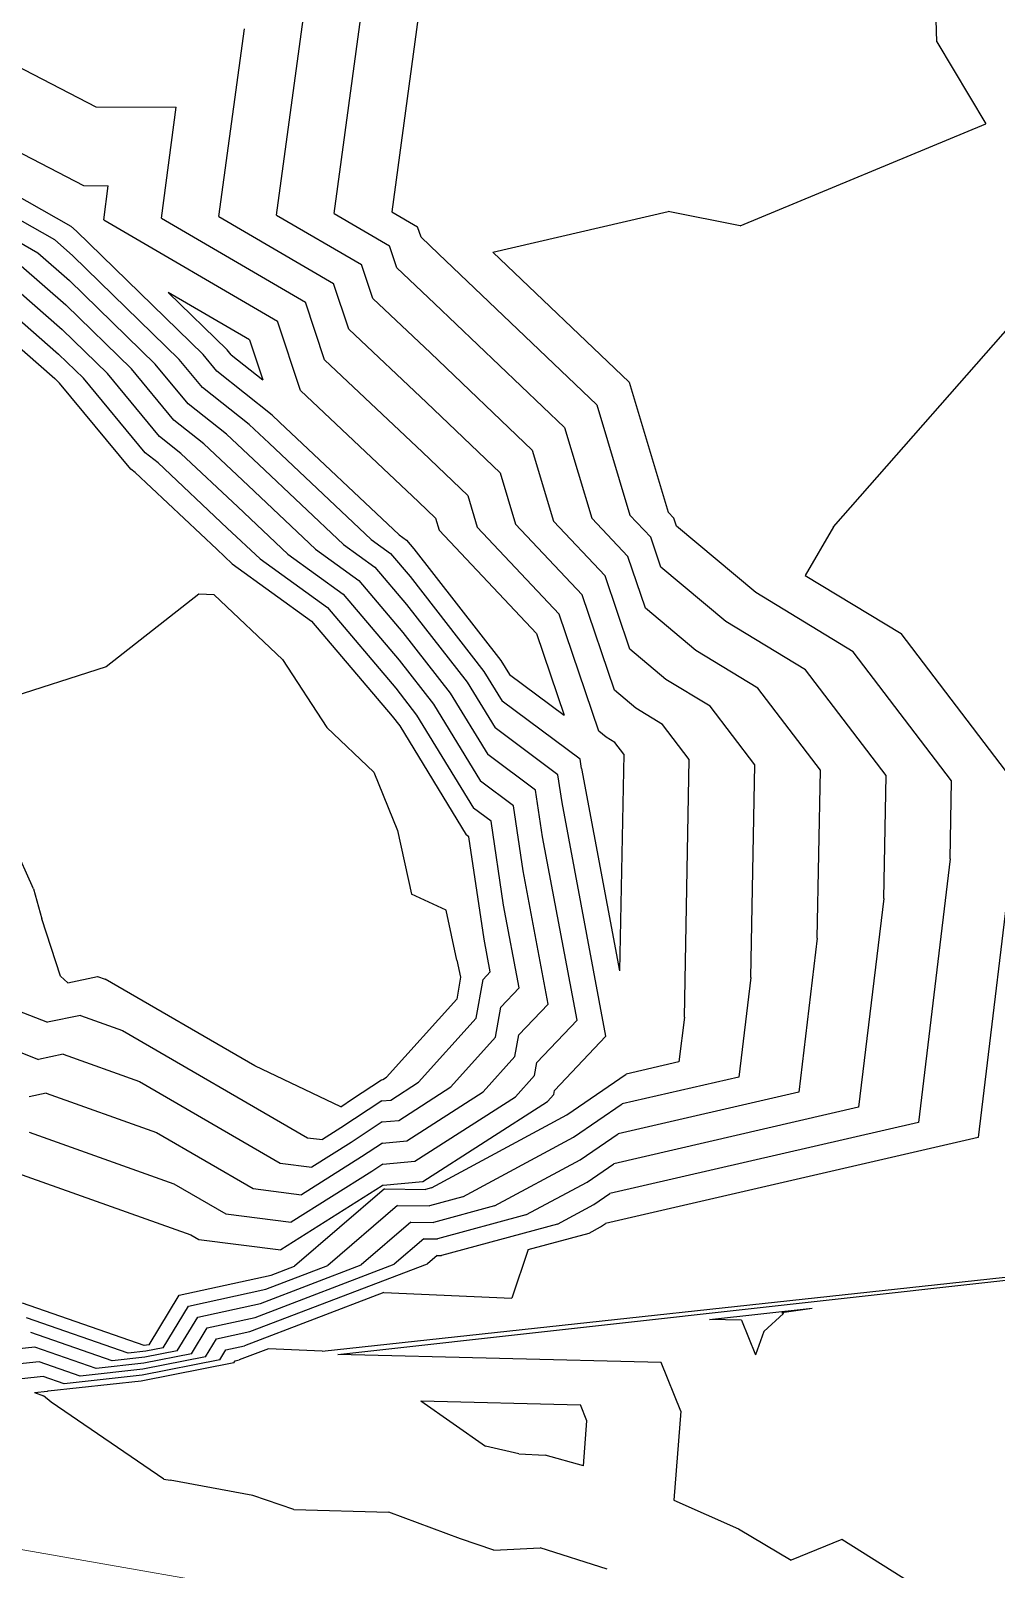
# Model space of a CAD drawing. Header units: metres. Extents: x -1120501 to 1198934, y -4928884 to 66998.
# Drawn here: x -625.4 to -570.5, y -336.7 to -249.2 of the extents above; entities that cross this region are included whole.
import ezdxf

# ---------------------------------------------------------------- set-up
doc = ezdxf.new("R2010")
doc.units = ezdxf.units.M
doc.layers.add('CL', color=5, linetype='Continuous')
doc.layers.add('SURF2CONTOURS', color=7, linetype='Continuous', lineweight=0)

msp = doc.modelspace()

# ---------------------------------------------------------------- linework, layer by layer
at = {"color": 7, "lineweight": 0}
msp.add_circle((-684.638, 190.5), 66807.042, dxfattribs=at)
at = {"layer": 'CL', "linetype": 'Continuous', "lineweight": 0}
msp.add_lwpolyline([(-1067.58, 367.805), (-1082.93, 319.257), (-1104.11, 221.685), (-1108.394, 149.1), (-1119.847, 75.237), (-1093.535, -4.65), (-914.216, -147.319), (-825.866, -265.536), (-744.417, -314.858), (-442.717, -367.63), (-277.082, -412.371), (-43.504, -540.285), (86.314, -636.548), (247.278, -699.703), (413.508, -706.366), (555.047, -769.609), (597.289, -868.966), (635.366, -929.414), (778.63, -1023.654), (803.38, -1108.375), (824.322, -1155.971), (872.87, -1163.587)], dxfattribs=at)
at = {"layer": 'SURF2CONTOURS', "color": 4, "linetype": 'Continuous', "lineweight": -3}
for p, q in [((-602.149, -239.494, 252), (-604.852, -259.487, 252)), ((-611.41, -259.663, 253), (-609.373, -244.595, 253)), ((-630.023, -249.202, 254), (-621.694, -253.504, 254)), ((-621.694, -253.504, 254), (-617.115, -253.527, 254)), ((-617.968, -259.839, 254), (-617.115, -253.527, 254)), ((-632.039, -256.51, 254), (-624.053, -261.053, 254)), ((-617.968, -259.839, 254), (-609.763, -264.622, 254)), ((-611.41, -259.663, 253), (-606.574, -262.481, 253)), ((-604.852, -259.487, 252), (-603.386, -260.341, 252)), ((-603.191, -260.928, 252), (-603.386, -260.341, 252)), ((-579.722, -277.402, 251), (-565.165, -260.819, 251)), ((-624.053, -261.053, 254), (-622.994, -261.981, 254)), ((-603.191, -260.928, 252), (-602.198, -261.866, 252)), ((-625.934, -262.56, 253), (-623.406, -264.776, 253)), ((-622.994, -261.981, 254), (-616.948, -267.876, 254)), ((-605.933, -264.418, 253), (-606.574, -262.481, 253)), ((-593.194, -270.462, 252), (-602.198, -261.866, 252)), ((-627.814, -264.067, 252), (-623.818, -267.57, 252)), ((-612.951, -266.762, 255), (-617.58, -264.064, 255)), ((-614.223, -267.338, 255), (-617.58, -264.064, 255)), ((-623.406, -264.776, 253), (-619.674, -268.415, 253)), ((-608.675, -267.907, 254), (-609.763, -264.622, 254)), ((-605.933, -264.418, 253), (-602.655, -267.511, 253)), ((-612.951, -266.762, 255), (-612.196, -269.042, 255)), ((-623.818, -267.57, 252), (-622.4, -268.953, 252)), ((-613.987, -267.621, 255), (-614.223, -267.338, 255)), ((-613.987, -267.621, 255), (-612.196, -269.042, 255)), ((-596.864, -273.04, 253), (-602.655, -267.511, 253)), ((-617.25, -271.335, 253), (-619.674, -268.415, 253)), ((-615.619, -269.478, 254), (-616.948, -267.876, 254)), ((-608.675, -267.907, 254), (-603.113, -273.156, 254)), ((-618.881, -273.192, 252), (-622.4, -268.953, 252)), ((-612.962, -271.585, 254), (-615.619, -269.478, 254)), ((-593.194, -270.462, 252), (-591.303, -276.735, 252)), ((-615.558, -272.676, 253), (-617.25, -271.335, 253)), ((-611.833, -272.646, 254), (-612.962, -271.585, 254)), ((-613.023, -275.058, 253), (-615.558, -272.676, 253)), ((-606.022, -278.13, 254), (-611.833, -272.646, 254)), ((-596.864, -273.04, 253), (-595.648, -277.075, 253)), ((-618.155, -273.768, 252), (-618.881, -273.192, 252)), ((-614.213, -277.471, 252), (-618.155, -273.768, 252)), ((-600.534, -275.619, 254), (-603.113, -273.156, 254)), ((-609.188, -278.678, 253), (-613.023, -275.058, 253)), ((-600.534, -275.619, 254), (-599.992, -277.416, 254)), ((-612.353, -279.226, 252), (-614.213, -277.471, 252)), ((-599.992, -277.416, 254), (-595.324, -282.374, 254)), ((-595.648, -277.075, 253), (-592.72, -280.186, 253)), ((-591.303, -276.735, 252), (-590.115, -277.997, 252)), ((-579.722, -277.402, 251), (-581.329, -280.174, 251)), ((-606.022, -278.13, 254), (-604.925, -278.924, 254)), ((-589.542, -279.692, 252), (-590.115, -277.997, 252)), ((-609.188, -278.678, 253), (-606.724, -280.462, 253)), ((-604.925, -278.924, 254), (-603.811, -280.237, 254)), ((-612.353, -279.226, 252), (-608.522, -282, 252)), ((-585.854, -282.789, 252), (-589.542, -279.692, 252)), ((-606.724, -280.462, 253), (-604.223, -283.41, 253)), ((-603.811, -280.237, 254), (-599.611, -285.627, 254)), ((-591.308, -284.362, 253), (-592.72, -280.186, 253)), ((-581.329, -280.174, 251), (-575.883, -283.476, 251)), ((-615.838, -281.242, 251), (-621.113, -285.359, 251)), ((-614.961, -281.28, 251), (-615.838, -281.242, 251)), ((-614.961, -281.28, 251), (-611.077, -284.952, 251)), ((-608.522, -282, 252), (-604.634, -286.583, 252)), ((-593.074, -289.032, 254), (-595.324, -282.374, 254)), ((-604.223, -283.41, 253), (-601.527, -286.869, 253)), ((-581.311, -285.543, 252), (-585.854, -282.789, 252)), ((-569.27, -292.146, 251), (-575.883, -283.476, 251)), ((-589.26, -286.081, 253), (-591.308, -284.362, 253)), ((-611.077, -284.952, 251), (-608.554, -288.818, 251)), ((-621.113, -285.359, 251), (-626.893, -287.218, 251)), ((-599.611, -285.627, 254), (-598.572, -287.328, 254)), ((-586.738, -287.61, 253), (-589.26, -286.081, 253)), ((-576.734, -291.544, 252), (-581.311, -285.543, 252)), ((-604.634, -286.583, 252), (-603.444, -288.111, 252)), ((-601.527, -286.869, 253), (-599.394, -290.364, 253)), ((-594.14, -290.627, 254), (-598.572, -287.328, 254)), ((-584.197, -290.942, 253), (-586.738, -287.61, 253)), ((-605.88, -291.369, 251), (-608.554, -288.818, 251)), ((-603.444, -288.111, 252), (-600.215, -293.401, 252)), ((-592.667, -289.374, 254), (-593.074, -289.032, 254)), ((-592.166, -289.677, 254), (-592.667, -289.374, 254)), ((-591.661, -290.339, 254), (-592.166, -289.677, 254)), ((-596.673, -292.389, 253), (-599.394, -290.364, 253)), ((-591.661, -290.339, 254), (-591.898, -302.663, 254)), ((-605.88, -291.369, 251), (-604.538, -294.673, 251)), ((-594.061, -291.153, 254), (-594.14, -290.627, 254)), ((-594.061, -291.153, 254), (-591.898, -302.663, 254)), ((-584.43, -303.044, 253), (-584.197, -290.942, 253)), ((-576.868, -298.548, 252), (-576.734, -291.544, 252)), ((-596.278, -295.038, 253), (-596.673, -292.389, 253)), ((-599.207, -294.151, 252), (-600.215, -293.401, 252)), ((-569.307, -294.052, 251), (-571.484, -312.145, 251)), ((-604.538, -294.673, 251), (-603.736, -298.311, 251)), ((-598.494, -298.922, 252), (-599.207, -294.151, 252)), ((-625.246, -298, 251), (-626.366, -295.491, 251)), ((-594.317, -305.47, 253), (-596.278, -295.038, 253)), ((-625.246, -298, 251), (-624.776, -299.708, 251)), ((-601.77, -299.216, 251), (-603.736, -298.311, 251)), ((-601.161, -302.059, 251), (-601.77, -299.216, 251)), ((-597.608, -303.638, 252), (-598.494, -298.922, 252)), ((-576.868, -298.548, 252), (-578.298, -310.426, 252)), ((-623.714, -302.958, 251), (-624.776, -299.708, 251)), ((-601.161, -302.059, 251), (-600.94, -303.028, 251)), ((-623.714, -302.958, 251), (-623.297, -303.342, 251)), ((-623.297, -303.342, 251), (-621.597, -302.986, 251)), ((-621.597, -302.986, 251), (-621.161, -303.142, 251)), ((-612.645, -308.078, 251), (-621.161, -303.142, 251)), ((-600.94, -303.028, 251), (-601.164, -304.273, 251)), ((-598.644, -304.731, 252), (-597.608, -303.638, 252)), ((-584.43, -303.044, 253), (-585.111, -308.706, 253)), ((-601.164, -304.273, 251), (-605.16, -308.719, 251)), ((-598.952, -306.445, 252), (-598.644, -304.731, 252)), ((-596.609, -307.886, 253), (-594.317, -305.47, 253)), ((-628.517, -306.305, 252), (-624.961, -307.711, 252)), ((-598.952, -306.445, 252), (-601.493, -309.272, 252)), ((-623.547, -307.414, 252), (-624.961, -307.711, 252)), ((-623.547, -307.414, 252), (-619.213, -308.959, 252)), ((-607.754, -310.401, 251), (-612.645, -308.078, 251)), ((-596.741, -308.618, 253), (-596.609, -307.886, 253)), ((-619.213, -308.959, 252), (-611.201, -313.604, 252)), ((-607.085, -309.947, 251), (-605.44, -308.861, 251)), ((-605.44, -308.861, 251), (-605.372, -308.855, 251)), ((-605.372, -308.855, 251), (-605.16, -308.719, 251)), ((-596.741, -308.618, 253), (-597.826, -309.825, 253)), ((-585.111, -308.706, 253), (-591.747, -310.236, 253)), ((-604.456, -311.175, 252), (-601.493, -309.272, 252)), ((-603.541, -313.494, 253), (-597.826, -309.825, 253)), ((-607.754, -310.401, 251), (-607.085, -309.947, 251)), ((-594.519, -312.136, 253), (-591.747, -310.236, 253)), ((-578.298, -310.426, 252), (-592.217, -313.636, 252)), ((-605.405, -311.261, 252), (-607.169, -312.427, 252)), ((-605.405, -311.261, 252), (-604.456, -311.175, 252)), ((-625.497, -311.843, 253), (-617.266, -314.776, 253)), ((-607.169, -312.427, 252), (-609.397, -313.834, 252)), ((-600.81, -315.525, 253), (-594.519, -312.136, 253)), ((-571.484, -312.145, 251), (-592.688, -317.036, 251)), ((-611.201, -313.604, 252), (-609.397, -313.834, 252)), ((-605.994, -314.074, 253), (-610.582, -316.972, 253)), ((-605.37, -313.662, 253), (-605.994, -314.074, 253)), ((-605.37, -313.662, 253), (-603.541, -313.494, 253)), ((-593.747, -314.685, 252), (-592.217, -313.636, 252)), ((-617.266, -314.776, 253), (-614.296, -316.498, 253)), ((-597.22, -316.555, 252), (-593.747, -314.685, 252)), ((-600.81, -315.525, 253), (-602.709, -316.04, 253)), ((-614.296, -316.498, 253), (-610.582, -316.972, 253)), ((-604.528, -316.012, 253), (-608.499, -319.43, 253)), ((-604.528, -316.012, 253), (-602.709, -316.04, 253)), ((-597.22, -316.555, 252), (-602.251, -317.92, 252)), ((-597.095, -318.526, 251), (-593.63, -317.586, 251)), ((-593.63, -317.586, 251), (-592.976, -317.234, 251)), ((-592.976, -317.234, 251), (-592.688, -317.036, 251)), ((-603.025, -317.908, 252), (-604.714, -319.362, 252)), ((-603.025, -317.908, 252), (-602.251, -317.92, 252)), ((-597.095, -318.526, 251), (-598.021, -321.292, 251)), ((-612.631, -322.387, 252), (-604.714, -319.362, 252)), ((-612.02, -320.776, 253), (-608.499, -319.43, 253)), ((-616.415, -321.738, 253), (-612.02, -320.776, 253)), ((-605.317, -320.97, 251), (-613.242, -323.999, 251)), ((-605.317, -320.97, 251), (-598.021, -321.292, 251)), ((-617.86, -324.113, 253), (-616.415, -321.738, 253)), ((-586.779, -322.497, 251), (-580.938, -321.847, 251)), ((-582.672, -322.109, 251), (-580.938, -321.847, 251)), ((-582.672, -322.109, 251), (-582.562, -322.158, 251)), ((-619.853, -324.417, 253), (-625.635, -322.408, 253)), ((-616.255, -324.458, 252), (-615.358, -322.984, 252)), ((-615.358, -322.984, 252), (-612.631, -322.387, 252)), ((-584.957, -322.543, 251), (-586.779, -322.497, 251)), ((-584.957, -322.543, 251), (-584.153, -324.518, 251)), ((-582.562, -322.158, 251), (-583.681, -323.181, 251)), ((-583.681, -323.181, 251), (-584.153, -324.518, 251)), ((-625.159, -324.073, 252), (-628.192, -324.399, 252)), ((-621.672, -325.284, 252), (-625.159, -324.073, 252)), ((-618.855, -324.307, 253), (-619.853, -324.417, 253)), ((-616.255, -324.458, 252), (-618.96, -324.986, 252)), ((-617.86, -324.113, 253), (-618.855, -324.307, 253)), ((-614.649, -324.803, 251), (-614.301, -324.231, 251)), ((-614.301, -324.231, 251), (-613.242, -323.999, 251)), ((-618.96, -324.986, 252), (-621.672, -325.284, 252)), ((-614.649, -324.803, 251), (-619.064, -325.665, 251)), ((-624.683, -325.738, 251), (-629.276, -326.232, 251)), ((-623.492, -326.152, 251), (-624.683, -325.738, 251)), ((-619.064, -325.665, 251), (-623.492, -326.152, 251)), ((-603.206, -327.129, 250), (-594.116, -327.359, 250)), ((-603.206, -327.129, 250), (-599.533, -329.714, 250)), ((-593.75, -328.259, 250), (-594.116, -327.359, 250)), ((-593.947, -330.821, 250), (-593.75, -328.259, 250)), ((-597.623, -330.153, 250), (-599.533, -329.714, 250)), ((-597.623, -330.153, 250), (-596.138, -330.222, 250)), ((-593.947, -330.821, 250), (-596.138, -330.222, 250))]:
    msp.add_line(p, q, dxfattribs=at)
at = {"layer": 'SURF2CONTOURS', "color": 2, "linetype": 'Continuous', "lineweight": -3}
for p, q in [((-608.131, -259.575, 252.5), (-605.502, -240.13, 252.5)), ((-573.847, -249.811, 251.5), (-574.071, -242.138, 251.5)), ((-614.689, -259.751, 253.5), (-613.244, -249.061, 253.5)), ((-573.847, -249.811, 251.5), (-571.059, -254.483, 251.5)), ((-632.046, -252.998, 254.5), (-622.389, -257.985, 254.5)), ((-585.041, -260.275, 251.5), (-571.059, -254.483, 251.5)), ((-632.576, -254.917, 254.5), (-623.112, -260.299, 254.5)), ((-631.502, -258.104, 253.5), (-624.993, -261.807, 253.5)), ((-622.389, -257.985, 254.5), (-620.986, -257.992, 254.5)), ((-621.247, -259.927, 254.5), (-620.986, -257.992, 254.5)), ((-621.247, -259.927, 254.5), (-611.357, -265.692, 254.5)), ((-614.689, -259.751, 253.5), (-608.168, -263.552, 253.5)), ((-608.131, -259.575, 252.5), (-604.98, -261.411, 252.5)), ((-599.099, -261.784, 251.5), (-589.127, -259.462, 251.5)), ((-585.041, -260.275, 251.5), (-589.127, -259.462, 251.5)), ((-623.112, -260.299, 254.5), (-622.788, -260.584, 254.5)), ((-622.788, -260.584, 254.5), (-615.586, -267.607, 254.5)), ((-604.562, -262.673, 252.5), (-604.98, -261.411, 252.5)), ((-624.993, -261.807, 253.5), (-623.2, -263.378, 253.5)), ((-599.099, -261.784, 251.5), (-591.359, -269.172, 251.5)), ((-626.874, -263.314, 252.5), (-623.612, -266.173, 252.5)), ((-623.2, -263.378, 253.5), (-618.311, -268.145, 253.5)), ((-604.562, -262.673, 252.5), (-602.427, -264.688, 252.5)), ((-607.304, -266.162, 253.5), (-608.168, -263.552, 253.5)), ((-628.755, -264.821, 251.5), (-624.024, -268.967, 251.5)), ((-595.029, -271.751, 252.5), (-602.427, -264.688, 252.5)), ((-610.046, -269.652, 254.5), (-611.357, -265.692, 254.5)), ((-623.612, -266.173, 252.5), (-621.037, -268.684, 252.5)), ((-607.304, -266.162, 253.5), (-602.884, -270.333, 253.5)), ((-614.803, -268.55, 254.5), (-615.586, -267.607, 254.5)), ((-618.065, -272.263, 252.5), (-621.037, -268.684, 252.5)), ((-616.434, -270.407, 253.5), (-618.311, -268.145, 253.5)), ((-611.663, -271.04, 254.5), (-614.803, -268.55, 254.5)), ((-624.024, -268.967, 251.5), (-623.763, -269.222, 251.5)), ((-619.697, -274.12, 251.5), (-623.763, -269.222, 251.5)), ((-591.359, -269.172, 251.5), (-589.131, -276.564, 251.5)), ((-614.26, -272.131, 253.5), (-616.434, -270.407, 253.5)), ((-610.046, -269.652, 254.5), (-603.342, -275.979, 254.5)), ((-598.699, -274.329, 253.5), (-602.884, -270.333, 253.5)), ((-611.237, -271.44, 254.5), (-611.663, -271.04, 254.5)), ((-612.428, -273.852, 253.5), (-614.26, -272.131, 253.5)), ((-604.44, -277.855, 254.5), (-611.237, -271.44, 254.5)), ((-595.029, -271.751, 252.5), (-593.475, -276.905, 252.5)), ((-616.857, -273.222, 252.5), (-618.065, -272.263, 252.5)), ((-613.618, -276.265, 252.5), (-616.857, -273.222, 252.5)), ((-607.605, -278.404, 253.5), (-612.428, -273.852, 253.5)), ((-619.453, -274.313, 251.5), (-619.697, -274.12, 251.5)), ((-614.809, -278.677, 251.5), (-619.453, -274.313, 251.5)), ((-598.699, -274.329, 253.5), (-597.82, -277.245, 253.5)), ((-610.77, -278.952, 252.5), (-613.618, -276.265, 252.5)), ((-602.369, -276.908, 254.5), (-603.342, -275.979, 254.5)), ((-589.131, -276.564, 251.5), (-588.812, -276.903, 251.5)), ((-602.369, -276.908, 254.5), (-602.164, -277.586, 254.5)), ((-597.82, -277.245, 253.5), (-594.022, -281.28, 253.5)), ((-593.475, -276.905, 252.5), (-591.417, -279.091, 252.5)), ((-588.659, -277.357, 251.5), (-588.812, -276.903, 251.5)), ((-584.151, -281.143, 251.5), (-588.659, -277.357, 251.5)), ((-604.44, -277.855, 254.5), (-604.026, -278.155, 254.5)), ((-604.026, -278.155, 254.5), (-603.605, -278.651, 254.5)), ((-602.164, -277.586, 254.5), (-596.627, -283.469, 254.5)), ((-613.936, -279.501, 251.5), (-614.809, -278.677, 251.5)), ((-610.77, -278.952, 252.5), (-607.623, -281.231, 252.5)), ((-607.605, -278.404, 253.5), (-605.824, -279.693, 253.5)), ((-603.605, -278.651, 254.5), (-598.652, -285.006, 254.5)), ((-590.425, -282.027, 252.5), (-591.417, -279.091, 252.5)), ((-613.936, -279.501, 251.5), (-609.421, -282.769, 251.5)), ((-605.824, -279.693, 253.5), (-604.017, -281.824, 253.5)), ((-607.623, -281.231, 252.5), (-604.428, -284.997, 252.5)), ((-604.017, -281.824, 253.5), (-600.569, -286.248, 253.5)), ((-592.191, -286.697, 253.5), (-594.022, -281.28, 253.5)), ((-578.597, -284.51, 251.5), (-584.151, -281.143, 251.5)), ((-587.557, -284.435, 252.5), (-590.425, -282.027, 252.5)), ((-609.421, -282.769, 251.5), (-604.84, -288.17, 251.5)), ((-596.627, -283.469, 254.5), (-595.053, -288.123, 254.5)), ((-584.025, -286.577, 252.5), (-587.557, -284.435, 252.5)), ((-604.428, -284.997, 252.5), (-602.485, -287.49, 252.5)), ((-598.652, -285.006, 254.5), (-598.162, -285.809, 254.5)), ((-573.002, -291.845, 251.5), (-578.597, -284.51, 251.5)), ((-598.162, -285.809, 254.5), (-595.053, -288.123, 254.5)), ((-600.569, -286.248, 253.5), (-598.983, -288.846, 253.5)), ((-590.964, -287.727, 253.5), (-592.191, -286.697, 253.5)), ((-580.465, -291.243, 252.5), (-584.025, -286.577, 252.5)), ((-602.485, -287.49, 252.5), (-599.804, -291.882, 252.5)), ((-589.452, -288.644, 253.5), (-590.964, -287.727, 253.5)), ((-604.84, -288.17, 251.5), (-604.402, -288.732, 251.5)), ((-604.402, -288.732, 251.5), (-600.626, -294.919, 251.5)), ((-595.407, -291.508, 253.5), (-598.983, -288.846, 253.5)), ((-587.929, -290.641, 253.5), (-589.452, -288.644, 253.5)), ((-588.211, -305.291, 253.5), (-587.929, -290.641, 253.5)), ((-580.649, -300.796, 252.5), (-580.465, -291.243, 252.5)), ((-597.94, -293.27, 252.5), (-599.804, -291.882, 252.5)), ((-595.17, -293.096, 253.5), (-595.407, -291.508, 253.5)), ((-573.088, -296.3, 251.5), (-573.002, -291.845, 251.5)), ((-592.671, -306.386, 253.5), (-595.17, -293.096, 253.5)), ((-597.386, -296.98, 252.5), (-597.94, -293.27, 252.5)), ((-600.473, -295.032, 251.5), (-600.626, -294.919, 251.5)), ((-599.602, -300.865, 251.5), (-600.473, -295.032, 251.5)), ((-573.088, -296.3, 251.5), (-574.891, -311.286, 251.5)), ((-595.962, -304.554, 252.5), (-597.386, -296.98, 252.5)), ((-599.253, -302.722, 251.5), (-599.602, -300.865, 251.5)), ((-580.649, -300.796, 252.5), (-581.705, -309.566, 252.5)), ((-599.661, -303.153, 251.5), (-599.253, -302.722, 251.5)), ((-600.058, -305.359, 251.5), (-599.661, -303.153, 251.5)), ((-597.627, -306.308, 252.5), (-595.962, -304.554, 252.5)), ((-626.149, -304.918, 251.5), (-624.442, -305.592, 251.5)), ((-622.572, -305.2, 251.5), (-624.442, -305.592, 251.5)), ((-622.572, -305.2, 251.5), (-620.187, -306.05, 251.5)), ((-600.058, -305.359, 251.5), (-603.327, -308.995, 251.5)), ((-588.211, -305.291, 253.5), (-588.518, -307.846, 253.5)), ((-620.187, -306.05, 251.5), (-609.653, -312.157, 251.5)), ((-597.847, -307.532, 252.5), (-597.627, -306.308, 252.5)), ((-595.592, -309.464, 253.5), (-592.671, -306.386, 253.5)), ((-597.847, -307.532, 252.5), (-599.659, -309.548, 252.5)), ((-588.518, -307.846, 253.5), (-591.512, -308.536, 253.5)), ((-594.905, -310.862, 253.5), (-591.512, -308.536, 253.5)), ((-624.522, -309.629, 252.5), (-625.479, -309.829, 252.5)), ((-624.522, -309.629, 252.5), (-618.239, -311.867, 252.5)), ((-604.914, -310.015, 251.5), (-603.327, -308.995, 251.5)), ((-603.999, -312.334, 252.5), (-599.659, -309.548, 252.5)), ((-595.635, -309.705, 253.5), (-595.992, -310.102, 253.5)), ((-595.635, -309.705, 253.5), (-595.592, -309.464, 253.5)), ((-581.705, -309.566, 252.5), (-591.982, -311.936, 252.5)), ((-605.422, -310.061, 251.5), (-607.757, -311.603, 251.5)), ((-605.422, -310.061, 251.5), (-604.914, -310.015, 251.5)), ((-603.083, -314.654, 253.5), (-595.992, -310.102, 253.5)), ((-607.757, -311.603, 251.5), (-608.805, -312.265, 251.5)), ((-602.605, -315.009, 253.5), (-594.905, -310.862, 253.5)), ((-574.891, -311.286, 251.5), (-592.452, -315.336, 251.5)), ((-618.239, -311.867, 252.5), (-612.748, -315.051, 252.5)), ((-609.653, -312.157, 251.5), (-608.805, -312.265, 251.5)), ((-605.387, -312.462, 252.5), (-606.581, -313.251, 252.5)), ((-605.387, -312.462, 252.5), (-603.999, -312.334, 252.5)), ((-594.133, -313.41, 252.5), (-591.982, -311.936, 252.5)), ((-606.581, -313.251, 252.5), (-609.989, -315.403, 252.5)), ((-626.472, -314.057, 253.5), (-616.292, -317.684, 253.5)), ((-599.015, -316.04, 252.5), (-594.133, -313.41, 252.5)), ((-612.748, -315.051, 252.5), (-609.989, -315.403, 252.5)), ((-605.406, -314.898, 253.5), (-611.174, -318.541, 253.5)), ((-605.28, -315.064, 253.5), (-610.391, -319.465, 253.5)), ((-605.352, -314.862, 253.5), (-605.406, -314.898, 253.5)), ((-605.352, -314.862, 253.5), (-603.083, -314.654, 253.5)), ((-605.28, -315.064, 253.5), (-602.937, -315.099, 253.5)), ((-602.605, -315.009, 253.5), (-602.937, -315.099, 253.5)), ((-595.425, -317.071, 251.5), (-593.361, -315.959, 251.5)), ((-593.361, -315.959, 251.5), (-592.452, -315.336, 251.5)), ((-599.015, -316.04, 252.5), (-602.48, -316.98, 252.5)), ((-616.292, -317.684, 253.5), (-615.843, -317.945, 253.5)), ((-603.777, -316.96, 252.5), (-606.606, -319.396, 252.5)), ((-603.777, -316.96, 252.5), (-602.48, -316.98, 252.5)), ((-595.425, -317.071, 251.5), (-602.022, -318.86, 251.5)), ((-615.843, -317.945, 253.5), (-611.174, -318.541, 253.5)), ((-608.815, -324.295, 250.5), (-551.88, -318.125, 250.5)), ((-607.921, -324.485, 250.5), (-548.974, -317.932, 250.5)), ((-612.936, -323.193, 251.5), (-602.821, -319.328, 251.5)), ((-612.325, -321.582, 252.5), (-606.606, -319.396, 252.5)), ((-611.715, -319.97, 253.5), (-610.391, -319.465, 253.5)), ((-602.273, -318.856, 251.5), (-602.821, -319.328, 251.5)), ((-602.273, -318.856, 251.5), (-602.022, -318.86, 251.5)), ((-616.944, -321.115, 253.5), (-611.715, -319.97, 253.5)), ((-618.663, -323.94, 253.5), (-616.944, -321.115, 253.5)), ((-618.944, -323.983, 253.5), (-625.873, -321.576, 253.5)), ((-615.887, -322.361, 252.5), (-612.325, -321.582, 252.5)), ((-617.058, -324.285, 252.5), (-615.887, -322.361, 252.5)), ((-620.763, -324.851, 252.5), (-625.397, -323.241, 252.5)), ((-615.452, -324.63, 251.5), (-614.83, -323.607, 251.5)), ((-614.83, -323.607, 251.5), (-612.936, -323.193, 251.5)), ((-618.908, -324.647, 252.5), (-620.763, -324.851, 252.5)), ((-615.452, -324.63, 251.5), (-619.012, -325.326, 251.5)), ((-618.803, -323.968, 253.5), (-618.944, -323.983, 253.5)), ((-617.058, -324.285, 252.5), (-618.908, -324.647, 252.5)), ((-618.663, -323.94, 253.5), (-618.803, -323.968, 253.5)), ((-611.862, -324.161, 250.5), (-613.547, -324.805, 250.5)), ((-608.815, -324.295, 250.5), (-611.862, -324.161, 250.5)), ((-589.537, -324.951, 250.5), (-607.921, -324.485, 250.5)), ((-624.921, -324.906, 251.5), (-628.734, -325.315, 251.5)), ((-622.582, -325.718, 251.5), (-624.921, -324.906, 251.5)), ((-619.012, -325.326, 251.5), (-622.582, -325.718, 251.5)), ((-613.846, -324.976, 250.5), (-619.116, -326.005, 250.5)), ((-613.846, -324.976, 250.5), (-613.772, -324.854, 250.5)), ((-613.772, -324.854, 250.5), (-613.547, -324.805, 250.5)), ((-588.41, -327.717, 250.5), (-589.537, -324.951, 250.5)), ((-619.116, -326.005, 250.5), (-624.401, -326.586, 250.5)), ((-625.181, -326.65, 250.5), (-624.445, -326.57, 250.5)), ((-625.181, -326.65, 250.5), (-624.671, -326.837, 250.5)), ((-624.24, -327.201, 250.5), (-624.671, -326.837, 250.5)), ((-624.401, -326.586, 250.5), (-624.445, -326.57, 250.5)), ((-617.827, -331.583, 250.5), (-624.24, -327.201, 250.5)), ((-588.41, -327.717, 250.5), (-588.8, -332.781, 250.5)), ((-617.827, -331.583, 250.5), (-617.474, -331.635, 250.5)), ((-612.761, -332.519, 250.5), (-617.474, -331.635, 250.5)), ((-610.432, -333.317, 250.5), (-612.761, -332.519, 250.5)), ((-610.432, -333.317, 250.5), (-605.018, -333.46, 250.5)), ((-600.943, -334.986, 250.5), (-605.018, -333.46, 250.5)), ((-588.8, -332.781, 250.5), (-585.121, -334.405, 250.5)), ((-599.043, -335.633, 250.5), (-600.943, -334.986, 250.5)), ((-585.121, -334.405, 250.5), (-582.124, -336.186, 250.5)), ((-579.248, -335.025, 250.5), (-582.124, -336.186, 250.5)), ((-570.951, -340.218, 250.5), (-579.248, -335.025, 250.5)), ((-599.043, -335.633, 250.5), (-596.415, -335.486, 250.5)), ((-592.596, -336.71, 250.5), (-596.415, -335.486, 250.5))]:
    msp.add_line(p, q, dxfattribs=at)

doc.saveas('drawing.dxf')
